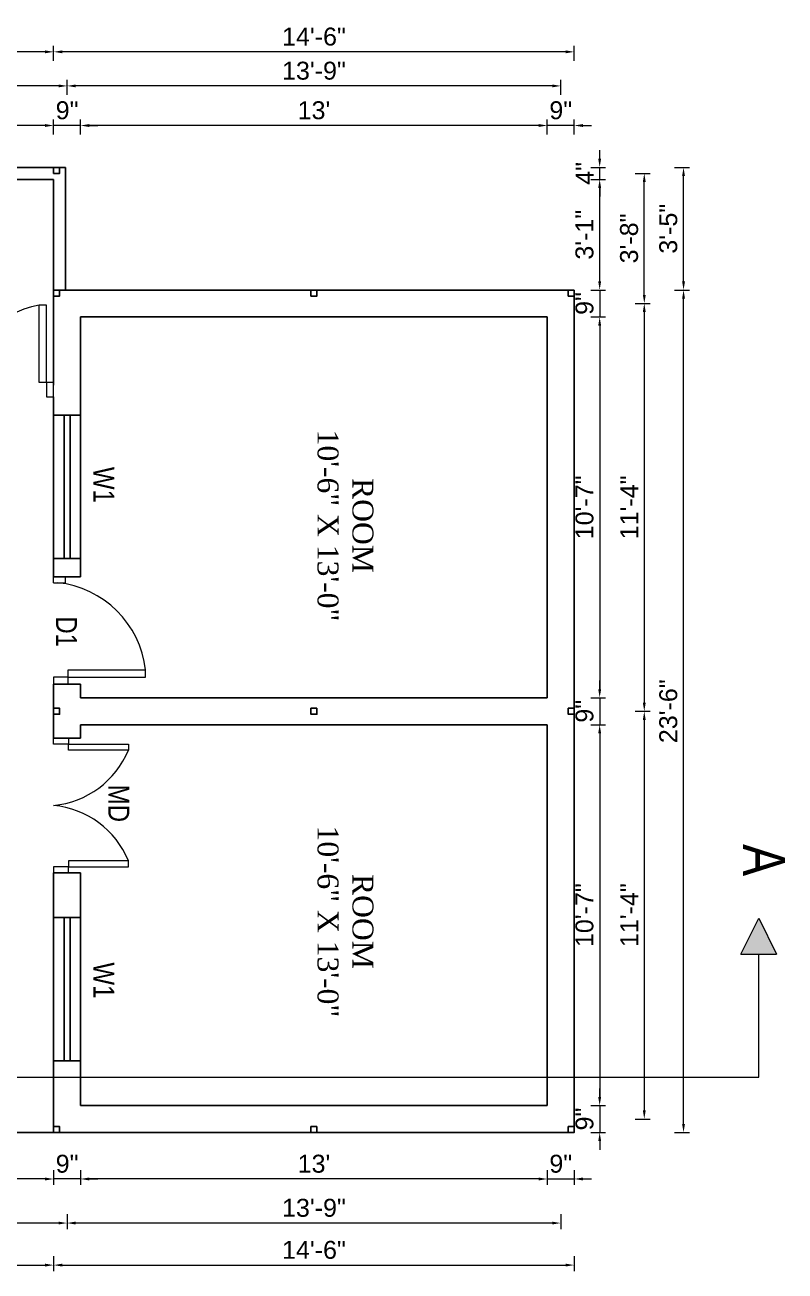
# Model space of a CAD drawing. Header units: inches. Extents: x 376358 to 406049, y -63575 to -53607.
# Drawn here: x 402906.7 to 403160.7, y -60557.3 to -60140.5 of the extents above; entities that cross this region are included whole.
import ezdxf

# ---------------------------------------------------------------- set-up
doc = ezdxf.new("R2010")
doc.units = ezdxf.units.IN
doc.header["$LTSCALE"] = 2
doc.header["$MEASUREMENT"] = 0
doc.header["$PDMODE"] = 34
doc.layers.get('0').update_dxf_attribs({"linetype": 'CONTINUOUS'})
doc.layers.get('DEFPOINTS').update_dxf_attribs({"color": 141, "linetype": 'CONTINUOUS'})
for name, color, linetype, lineweight in [('dimension', 160, 'CONTINUOUS', 15), ('OUTLINE', 1, 'CONTINUOUS', 25), ('steps', 253, 'CONTINUOUS', 20)]:
    doc.layers.add(name, color=color, linetype=linetype, lineweight=lineweight)
doc.styles.add('Lettring Text', font='arial.ttf')
doc.styles.get("Standard").update_dxf_attribs({"font": 'ARIALN.TTF'})
doc.dimstyles.new('Copy of Standard', dxfattribs={"dimtxt": 6, "dimasz": 2.875, "dimexe": 2, "dimexo": 4, "dimgap": 2, "dimtad": 1, "dimdec": 0, "dimrnd": 1, "dimzin": 0, "dimdsep": 46, "dimlunit": 4, "dimtxsty": 'Lettring Text', "dimcen": 0.1, "dimclrd": 7, "dimclre": 7, "dimclrt": 7, "dimazin": 0, "dimtfac": 0.645, "dimtdec": 0, "dimtmove": 1, "dimatfit": 0, "dimfxl": 3, "dimfxlon": 1, "dimtfillclr": 256, "dimtolj": 1, "dimtzin": 0, "dimlwd": -1, "dimlwe": -1, "dimarcsym": 2})

# ---------------------------------------------------------------- blocks, each defined once
blk = doc.blocks.new('*D1268')
at = {"layer": 'DEFPOINTS', "color": 0, "ltscale": 0.5, "transparency": 16777216}
for p in [(403090.25, -60229.14), (403081.25, -60238.14), (403098.75, -60238.14)]:
    blk.add_point(p, dxfattribs=at)
at = {"layer": 'steps', "color": 7, "ltscale": 0.5, "transparency": 16777216}
for p, q in [((403098.75, -60226.26), (403098.75, -60223.39)), ((403095.75, -60229.14), (403100.75, -60229.14)), ((403098.75, -60229.14), (403098.75, -60238.14)), ((403095.75, -60238.14), (403100.75, -60238.14)), ((403098.75, -60241.01), (403098.75, -60243.89))]:
    blk.add_line(p, q, dxfattribs=at)
for points in [[(403098.27, -60226.26), (403099.23, -60226.26), (403098.75, -60229.14)], [(403098.27, -60241.01), (403099.23, -60241.01), (403098.75, -60238.14)]]:
    blk.add_solid(points, dxfattribs=at)
at = {"layer": 'steps', "color": 7, "ltscale": 0.5, "transparency": 16777216, "insert": (403093.69, -60233.64), "char_height": 6, "attachment_point": 5, "rotation": 90, "style": 'Lettring Text'}
blk.add_mtext('\\A1;9"', dxfattribs=at)
blk = doc.blocks.new('*D1269')
at = {"layer": 'DEFPOINTS', "color": 0, "ltscale": 0.5, "transparency": 16777216}
for p in [(403081.25, -60238.14), (403081.25, -60365.52), (403098.75, -60365.52)]:
    blk.add_point(p, dxfattribs=at)
at = {"layer": 'steps', "color": 7, "ltscale": 0.5, "transparency": 16777216}
for p, q in [((403095.75, -60238.14), (403100.75, -60238.14)), ((403098.75, -60241.01), (403098.75, -60362.65)), ((403095.75, -60365.52), (403100.75, -60365.52))]:
    blk.add_line(p, q, dxfattribs=at)
for points in [[(403098.27, -60241.01), (403099.23, -60241.01), (403098.75, -60238.14)], [(403098.27, -60362.65), (403099.23, -60362.65), (403098.75, -60365.52)]]:
    blk.add_solid(points, dxfattribs=at)
at = {"layer": 'steps', "color": 7, "ltscale": 0.5, "transparency": 16777216, "insert": (403093.69, -60301.83), "char_height": 6, "attachment_point": 5, "rotation": 90, "style": 'Lettring Text'}
blk.add_mtext('\\A1;10\'-7"', dxfattribs=at)
blk = doc.blocks.new('*D1270')
at = {"layer": 'DEFPOINTS', "color": 0, "ltscale": 0.5, "transparency": 16777216}
for p in [(403081.25, -60365.52), (403081.25, -60374.52), (403098.75, -60374.52)]:
    blk.add_point(p, dxfattribs=at)
at = {"layer": 'steps', "color": 7, "ltscale": 0.5, "transparency": 16777216}
for p, q in [((403098.75, -60362.65), (403098.75, -60359.77)), ((403095.75, -60365.52), (403100.75, -60365.52)), ((403098.75, -60365.52), (403098.75, -60374.52)), ((403095.75, -60374.52), (403100.75, -60374.52)), ((403098.75, -60377.4), (403098.75, -60380.27))]:
    blk.add_line(p, q, dxfattribs=at)
for points in [[(403098.27, -60362.65), (403099.23, -60362.65), (403098.75, -60365.52)], [(403098.27, -60377.4), (403099.23, -60377.4), (403098.75, -60374.52)]]:
    blk.add_solid(points, dxfattribs=at)
at = {"layer": 'steps', "color": 7, "ltscale": 0.5, "transparency": 16777216, "insert": (403093.69, -60370.02), "char_height": 6, "attachment_point": 5, "rotation": 90, "style": 'Lettring Text'}
blk.add_mtext('\\A1;9"', dxfattribs=at)
blk = doc.blocks.new('*D1271')
at = {"layer": 'DEFPOINTS', "color": 0, "ltscale": 0.5, "transparency": 16777216}
for p in [(403081.25, -60374.52), (403081.25, -60501.91), (403098.75, -60501.91)]:
    blk.add_point(p, dxfattribs=at)
at = {"layer": 'steps', "color": 7, "ltscale": 0.5, "transparency": 16777216}
for p, q in [((403095.75, -60374.52), (403100.75, -60374.52)), ((403098.75, -60377.4), (403098.75, -60499.04)), ((403095.75, -60501.91), (403100.75, -60501.91))]:
    blk.add_line(p, q, dxfattribs=at)
for points in [[(403098.27, -60377.4), (403099.23, -60377.4), (403098.75, -60374.52)], [(403098.27, -60499.04), (403099.23, -60499.04), (403098.75, -60501.91)]]:
    blk.add_solid(points, dxfattribs=at)
at = {"layer": 'steps', "color": 7, "ltscale": 0.5, "transparency": 16777216, "insert": (403093.69, -60438.22), "char_height": 6, "attachment_point": 5, "rotation": 90, "style": 'Lettring Text'}
blk.add_mtext('\\A1;10\'-7"', dxfattribs=at)
blk = doc.blocks.new('*D1272')
at = {"layer": 'DEFPOINTS', "color": 0, "ltscale": 0.5, "transparency": 16777216}
for p in [(403081.25, -60501.91), (403090.25, -60510.91), (403098.75, -60510.91)]:
    blk.add_point(p, dxfattribs=at)
at = {"layer": 'steps', "color": 7, "ltscale": 0.5, "transparency": 16777216}
for p, q in [((403098.75, -60499.04), (403098.75, -60496.16)), ((403095.75, -60501.91), (403100.75, -60501.91)), ((403098.75, -60501.91), (403098.75, -60510.91)), ((403095.75, -60510.91), (403100.75, -60510.91)), ((403098.75, -60513.79), (403098.75, -60516.66))]:
    blk.add_line(p, q, dxfattribs=at)
for points in [[(403098.27, -60499.04), (403099.23, -60499.04), (403098.75, -60501.91)], [(403098.27, -60513.79), (403099.23, -60513.79), (403098.75, -60510.91)]]:
    blk.add_solid(points, dxfattribs=at)
at = {"layer": 'steps', "color": 7, "ltscale": 0.5, "transparency": 16777216, "insert": (403093.69, -60506.41), "char_height": 6, "attachment_point": 5, "rotation": 90, "style": 'Lettring Text'}
blk.add_mtext('\\A1;9"', dxfattribs=at)
blk = doc.blocks.new('*D1273')
at = {"layer": 'DEFPOINTS', "color": 0, "ltscale": 0.5, "transparency": 16777216}
for p in [(403098.75, -60233.64), (403098.75, -60370.02), (403113.66, -60370.02)]:
    blk.add_point(p, dxfattribs=at)
at = {"layer": 'steps', "color": 7, "ltscale": 0.5, "transparency": 16777216}
for p, q in [((403110.66, -60233.64), (403115.66, -60233.64)), ((403113.66, -60236.51), (403113.66, -60367.15)), ((403110.66, -60370.02), (403115.66, -60370.02))]:
    blk.add_line(p, q, dxfattribs=at)
for points in [[(403113.18, -60236.51), (403114.14, -60236.51), (403113.66, -60233.64)], [(403113.18, -60367.15), (403114.14, -60367.15), (403113.66, -60370.02)]]:
    blk.add_solid(points, dxfattribs=at)
at = {"layer": 'steps', "color": 7, "ltscale": 0.5, "transparency": 16777216, "insert": (403108.65, -60301.83), "char_height": 6, "attachment_point": 5, "rotation": 90, "style": 'Lettring Text'}
blk.add_mtext('\\A1;11\'-4"', dxfattribs=at)
blk = doc.blocks.new('*D1274')
at = {"layer": 'DEFPOINTS', "color": 0, "ltscale": 0.5, "transparency": 16777216}
for p in [(403098.75, -60370.02), (403098.75, -60506.41), (403113.66, -60506.41)]:
    blk.add_point(p, dxfattribs=at)
at = {"layer": 'steps', "color": 7, "ltscale": 0.5, "transparency": 16777216}
for p, q in [((403110.66, -60370.02), (403115.66, -60370.02)), ((403113.66, -60372.9), (403113.66, -60503.54)), ((403110.66, -60506.41), (403115.66, -60506.41))]:
    blk.add_line(p, q, dxfattribs=at)
for points in [[(403113.18, -60372.9), (403114.14, -60372.9), (403113.66, -60370.02)], [(403113.18, -60503.54), (403114.14, -60503.54), (403113.66, -60506.41)]]:
    blk.add_solid(points, dxfattribs=at)
at = {"layer": 'steps', "color": 7, "ltscale": 0.5, "transparency": 16777216, "insert": (403108.65, -60438.22), "char_height": 6, "attachment_point": 5, "rotation": 90, "style": 'Lettring Text'}
blk.add_mtext('\\A1;11\'-4"', dxfattribs=at)
blk = doc.blocks.new('*D1275')
at = {"layer": 'DEFPOINTS', "color": 0, "ltscale": 0.5, "transparency": 16777216}
for p in [(403090.25, -60229.14), (403126.78, -60229.14), (403090.25, -60510.91)]:
    blk.add_point(p, dxfattribs=at)
at = {"layer": 'steps', "color": 7, "ltscale": 0.5, "transparency": 16777216}
for p, q in [((403123.78, -60229.14), (403128.78, -60229.14)), ((403126.78, -60508.04), (403126.78, -60232.01)), ((403123.78, -60510.91), (403128.78, -60510.91))]:
    blk.add_line(p, q, dxfattribs=at)
for points in [[(403126.3, -60232.01), (403127.26, -60232.01), (403126.78, -60229.14)], [(403126.3, -60508.04), (403127.26, -60508.04), (403126.78, -60510.91)]]:
    blk.add_solid(points, dxfattribs=at)
at = {"layer": 'steps', "color": 7, "ltscale": 0.5, "transparency": 16777216, "insert": (403121.71, -60370.02), "char_height": 6, "attachment_point": 5, "rotation": 90, "style": 'Lettring Text'}
blk.add_mtext('\\A1;23\'-6"', dxfattribs=at)
blk = doc.blocks.new('*D1276')
at = {"layer": 'DEFPOINTS', "color": 0, "ltscale": 0.5, "transparency": 16777216}
for p in [(402916.25, -60192.14), (403098.75, -60192.14), (403090.25, -60229.14)]:
    blk.add_point(p, dxfattribs=at)
at = {"layer": 'steps', "color": 7, "ltscale": 0.5, "transparency": 16777216}
for p, q in [((403095.75, -60192.14), (403100.75, -60192.14)), ((403098.75, -60226.26), (403098.75, -60195.01)), ((403095.75, -60229.14), (403100.75, -60229.14))]:
    blk.add_line(p, q, dxfattribs=at)
for points in [[(403098.27, -60195.01), (403099.23, -60195.01), (403098.75, -60192.14)], [(403098.27, -60226.26), (403099.23, -60226.26), (403098.75, -60229.14)]]:
    blk.add_solid(points, dxfattribs=at)
at = {"layer": 'steps', "color": 7, "ltscale": 0.5, "transparency": 16777216, "insert": (403093.69, -60210.64), "char_height": 6, "attachment_point": 5, "rotation": 90, "style": 'Lettring Text'}
blk.add_mtext('\\A1;3\'-1"', dxfattribs=at)
blk = doc.blocks.new('*D1277')
at = {"layer": 'DEFPOINTS', "color": 0, "ltscale": 0.5, "transparency": 16777216}
for p in [(402920.25, -60188.14), (403098.75, -60188.14), (402916.25, -60192.14)]:
    blk.add_point(p, dxfattribs=at)
at = {"layer": 'steps', "color": 7, "ltscale": 0.5, "transparency": 16777216}
for p, q in [((403098.75, -60185.26), (403098.75, -60182.39)), ((403095.75, -60188.14), (403100.75, -60188.14)), ((403098.75, -60192.14), (403098.75, -60188.14)), ((403095.75, -60192.14), (403100.75, -60192.14)), ((403098.75, -60195.01), (403098.75, -60197.89))]:
    blk.add_line(p, q, dxfattribs=at)
for points in [[(403098.27, -60185.26), (403099.23, -60185.26), (403098.75, -60188.14)], [(403098.27, -60195.01), (403099.23, -60195.01), (403098.75, -60192.14)]]:
    blk.add_solid(points, dxfattribs=at)
at = {"layer": 'steps', "color": 7, "ltscale": 0.5, "transparency": 16777216, "insert": (403093.75, -60190.14), "char_height": 6, "attachment_point": 5, "rotation": 90, "style": 'Lettring Text'}
blk.add_mtext('\\A1;4"', dxfattribs=at)
blk = doc.blocks.new('*D1278')
at = {"layer": 'DEFPOINTS', "color": 0, "ltscale": 0.5, "transparency": 16777216}
for p in [(403098.75, -60190.14), (403113.66, -60190.14), (403098.75, -60233.64)]:
    blk.add_point(p, dxfattribs=at)
at = {"layer": 'steps', "color": 7, "ltscale": 0.5, "transparency": 16777216}
for p, q in [((403110.66, -60190.14), (403115.66, -60190.14)), ((403113.66, -60230.76), (403113.66, -60193.01)), ((403110.66, -60233.64), (403115.66, -60233.64))]:
    blk.add_line(p, q, dxfattribs=at)
for points in [[(403113.18, -60193.01), (403114.14, -60193.01), (403113.66, -60190.14)], [(403113.18, -60230.76), (403114.14, -60230.76), (403113.66, -60233.64)]]:
    blk.add_solid(points, dxfattribs=at)
at = {"layer": 'steps', "color": 7, "ltscale": 0.5, "transparency": 16777216, "insert": (403108.6, -60211.89), "char_height": 6, "attachment_point": 5, "rotation": 90, "style": 'Lettring Text'}
blk.add_mtext('\\A1;3\'-8"', dxfattribs=at)
blk = doc.blocks.new('*D1279')
at = {"layer": 'DEFPOINTS', "color": 0, "ltscale": 0.5, "transparency": 16777216}
for p in [(402920.25, -60188.14), (403126.78, -60188.14), (403090.25, -60229.14)]:
    blk.add_point(p, dxfattribs=at)
at = {"layer": 'steps', "color": 7, "ltscale": 0.5, "transparency": 16777216}
for p, q in [((403123.78, -60188.14), (403128.78, -60188.14)), ((403126.78, -60226.26), (403126.78, -60191.01)), ((403123.78, -60229.14), (403128.78, -60229.14))]:
    blk.add_line(p, q, dxfattribs=at)
for points in [[(403126.3, -60191.01), (403127.26, -60191.01), (403126.78, -60188.14)], [(403126.3, -60226.26), (403127.26, -60226.26), (403126.78, -60229.14)]]:
    blk.add_solid(points, dxfattribs=at)
at = {"layer": 'steps', "color": 7, "ltscale": 0.5, "transparency": 16777216, "insert": (403121.71, -60208.64), "char_height": 6, "attachment_point": 5, "rotation": 90, "style": 'Lettring Text'}
blk.add_mtext('\\A1;3\'-5"', dxfattribs=at)
blk = doc.blocks.new('*D1280')
at = {"layer": 'DEFPOINTS', "color": 0, "ltscale": 0.5, "transparency": 16777216}
for p in [(403081.25, -60501.91), (403090.25, -60510.91), (403090.25, -60526.46)]:
    blk.add_point(p, dxfattribs=at)
at = {"layer": 'steps', "color": 7, "ltscale": 0.5, "transparency": 16777216}
for p, q in [((403081.25, -60523.46), (403081.25, -60528.46)), ((403090.25, -60523.46), (403090.25, -60528.46)), ((403078.38, -60526.46), (403075.5, -60526.46)), ((403081.25, -60526.46), (403090.25, -60526.46)), ((403093.13, -60526.46), (403096, -60526.46))]:
    blk.add_line(p, q, dxfattribs=at)
for points in [[(403078.38, -60525.98), (403078.38, -60526.94), (403081.25, -60526.46)], [(403093.13, -60525.98), (403093.13, -60526.94), (403090.25, -60526.46)]]:
    blk.add_solid(points, dxfattribs=at)
at = {"layer": 'steps', "color": 7, "ltscale": 0.5, "transparency": 16777216, "insert": (403085.75, -60521.4), "char_height": 6, "attachment_point": 5, "style": 'Lettring Text'}
blk.add_mtext('\\A1;9"', dxfattribs=at)
blk = doc.blocks.new('*D1281')
at = {"layer": 'DEFPOINTS', "color": 0, "ltscale": 0.5, "transparency": 16777216}
for p in [(402925.25, -60501.91), (403081.25, -60501.91), (402925.25, -60526.46)]:
    blk.add_point(p, dxfattribs=at)
at = {"layer": 'steps', "color": 7, "ltscale": 0.5, "transparency": 16777216}
for p, q in [((402925.25, -60523.46), (402925.25, -60528.46)), ((403081.25, -60523.46), (403081.25, -60528.46)), ((403078.38, -60526.46), (402928.13, -60526.46))]:
    blk.add_line(p, q, dxfattribs=at)
for points in [[(402928.13, -60525.98), (402928.13, -60526.94), (402925.25, -60526.46)], [(403078.38, -60525.98), (403078.38, -60526.94), (403081.25, -60526.46)]]:
    blk.add_solid(points, dxfattribs=at)
at = {"layer": 'steps', "color": 7, "ltscale": 0.5, "transparency": 16777216, "insert": (403003.25, -60521.39), "char_height": 6, "attachment_point": 5, "style": 'Lettring Text'}
blk.add_mtext("\\A1;13'", dxfattribs=at)
blk = doc.blocks.new('*D1282')
at = {"layer": 'DEFPOINTS', "color": 0, "ltscale": 0.5, "transparency": 16777216}
for p in [(402925.25, -60501.91), (402916.25, -60510.91), (402916.25, -60526.46)]:
    blk.add_point(p, dxfattribs=at)
at = {"layer": 'steps', "color": 7, "ltscale": 0.5, "transparency": 16777216}
for p, q in [((402916.25, -60523.46), (402916.25, -60528.46)), ((402925.25, -60523.46), (402925.25, -60528.46)), ((402913.38, -60526.46), (402910.5, -60526.46)), ((402925.25, -60526.46), (402916.25, -60526.46)), ((402928.13, -60526.46), (402931, -60526.46))]:
    blk.add_line(p, q, dxfattribs=at)
for points in [[(402913.38, -60525.98), (402913.38, -60526.94), (402916.25, -60526.46)], [(402928.13, -60525.98), (402928.13, -60526.94), (402925.25, -60526.46)]]:
    blk.add_solid(points, dxfattribs=at)
at = {"layer": 'steps', "color": 7, "ltscale": 0.5, "transparency": 16777216, "insert": (402920.75, -60521.4), "char_height": 6, "attachment_point": 5, "style": 'Lettring Text'}
blk.add_mtext('\\A1;9"', dxfattribs=at)
blk = doc.blocks.new('*D1283')
at = {"layer": 'DEFPOINTS', "color": 0, "ltscale": 0.5, "transparency": 16777216}
for p in [(402851.25, -60260.91), (402916.25, -60510.91), (402851.25, -60526.46)]:
    blk.add_point(p, dxfattribs=at)
at = {"layer": 'steps', "color": 7, "ltscale": 0.5, "transparency": 16777216}
for p, q in [((402851.25, -60523.46), (402851.25, -60528.46)), ((402916.25, -60523.46), (402916.25, -60528.46)), ((402913.38, -60526.46), (402854.13, -60526.46))]:
    blk.add_line(p, q, dxfattribs=at)
for points in [[(402854.13, -60525.98), (402854.13, -60526.94), (402851.25, -60526.46)], [(402913.38, -60525.98), (402913.38, -60526.94), (402916.25, -60526.46)]]:
    blk.add_solid(points, dxfattribs=at)
at = {"layer": 'steps', "color": 7, "ltscale": 0.5, "transparency": 16777216, "insert": (402883.75, -60521.41), "char_height": 6, "attachment_point": 5, "style": 'Lettring Text'}
blk.add_mtext('\\A1;5\'-5"', dxfattribs=at)
blk = doc.blocks.new('*D1285')
at = {"layer": 'DEFPOINTS', "color": 0, "ltscale": 0.5, "transparency": 16777216}
for p in [(402920.75, -60526.46), (403085.75, -60526.46), (402920.75, -60541.2)]:
    blk.add_point(p, dxfattribs=at)
at = {"layer": 'steps', "color": 7, "ltscale": 0.5, "transparency": 16777216}
for p, q in [((402920.75, -60538.2), (402920.75, -60543.2)), ((403085.75, -60538.2), (403085.75, -60543.2)), ((403082.88, -60541.2), (402923.63, -60541.2))]:
    blk.add_line(p, q, dxfattribs=at)
for points in [[(402923.63, -60540.72), (402923.63, -60541.68), (402920.75, -60541.2)], [(403082.88, -60540.72), (403082.88, -60541.68), (403085.75, -60541.2)]]:
    blk.add_solid(points, dxfattribs=at)
at = {"layer": 'steps', "color": 7, "ltscale": 0.5, "transparency": 16777216, "insert": (403003.25, -60536.14), "char_height": 6, "attachment_point": 5, "style": 'Lettring Text'}
blk.add_mtext('\\A1;13\'-9"', dxfattribs=at)
blk = doc.blocks.new('*D1286')
at = {"layer": 'DEFPOINTS', "color": 0, "ltscale": 0.5, "transparency": 16777216}
for p in [(402849.25, -60526.46), (402920.75, -60526.46), (402849.25, -60541.2)]:
    blk.add_point(p, dxfattribs=at)
at = {"layer": 'steps', "color": 7, "ltscale": 0.5, "transparency": 16777216}
for p, q in [((402849.25, -60538.2), (402849.25, -60543.2)), ((402920.75, -60538.2), (402920.75, -60543.2)), ((402917.88, -60541.2), (402852.13, -60541.2))]:
    blk.add_line(p, q, dxfattribs=at)
for points in [[(402852.13, -60540.72), (402852.13, -60541.68), (402849.25, -60541.2)], [(402917.88, -60540.72), (402917.88, -60541.68), (402920.75, -60541.2)]]:
    blk.add_solid(points, dxfattribs=at)
at = {"layer": 'steps', "color": 7, "ltscale": 0.5, "transparency": 16777216, "insert": (402885, -60536.14), "char_height": 6, "attachment_point": 5, "style": 'Lettring Text'}
blk.add_mtext("\\A1;6'", dxfattribs=at)
blk = doc.blocks.new('*D1287')
at = {"layer": 'DEFPOINTS', "color": 0, "ltscale": 0.5, "transparency": 16777216}
for p in [(402847.25, -60510.91), (402916.25, -60510.91), (402916.25, -60555.26)]:
    blk.add_point(p, dxfattribs=at)
at = {"layer": 'steps', "color": 7, "ltscale": 0.5, "transparency": 16777216}
for p, q in [((402847.25, -60552.26), (402847.25, -60557.26)), ((402916.25, -60552.26), (402916.25, -60557.26)), ((402850.13, -60555.26), (402913.38, -60555.26))]:
    blk.add_line(p, q, dxfattribs=at)
for points in [[(402850.13, -60554.78), (402850.13, -60555.74), (402847.25, -60555.26)], [(402913.38, -60554.78), (402913.38, -60555.74), (402916.25, -60555.26)]]:
    blk.add_solid(points, dxfattribs=at)
at = {"layer": 'steps', "color": 7, "ltscale": 0.5, "transparency": 16777216, "insert": (402881.75, -60550.2), "char_height": 6, "attachment_point": 5, "style": 'Lettring Text'}
blk.add_mtext('\\A1;5\'-9"', dxfattribs=at)
blk = doc.blocks.new('*D1288')
at = {"layer": 'DEFPOINTS', "color": 0, "ltscale": 0.5, "transparency": 16777216}
for p in [(402916.25, -60510.91), (403090.25, -60510.91), (403090.25, -60555.26)]:
    blk.add_point(p, dxfattribs=at)
at = {"layer": 'steps', "color": 7, "ltscale": 0.5, "transparency": 16777216}
for p, q in [((402916.25, -60552.26), (402916.25, -60557.26)), ((403090.25, -60552.26), (403090.25, -60557.26)), ((402919.13, -60555.26), (403087.38, -60555.26))]:
    blk.add_line(p, q, dxfattribs=at)
for points in [[(402919.13, -60554.78), (402919.13, -60555.74), (402916.25, -60555.26)], [(403087.38, -60554.78), (403087.38, -60555.74), (403090.25, -60555.26)]]:
    blk.add_solid(points, dxfattribs=at)
at = {"layer": 'steps', "color": 7, "ltscale": 0.5, "transparency": 16777216, "insert": (403003.25, -60550.2), "char_height": 6, "attachment_point": 5, "style": 'Lettring Text'}
blk.add_mtext('\\A1;14\'-6"', dxfattribs=at)
blk = doc.blocks.new('*D1292')
at = {"layer": 'DEFPOINTS', "color": 0, "ltscale": 0.5, "transparency": 16777216}
for p in [(402847.25, -60264.91), (402833, -60365.52), (402925.25, -60365.52)]:
    blk.add_point(p, dxfattribs=at)
at = {"layer": 'steps', "color": 7, "ltscale": 0.5, "transparency": 16777216}
for p, q in [((402836, -60264.91), (402831, -60264.91)), ((402833, -60267.79), (402833, -60362.65)), ((402836, -60365.52), (402831, -60365.52))]:
    blk.add_line(p, q, dxfattribs=at)
for points in [[(402832.52, -60267.79), (402833.48, -60267.79), (402833, -60264.91)], [(402832.52, -60362.65), (402833.48, -60362.65), (402833, -60365.52)]]:
    blk.add_solid(points, dxfattribs=at)
at = {"layer": 'steps', "color": 7, "ltscale": 0.5, "transparency": 16777216, "insert": (402827.93, -60315.22), "char_height": 6, "attachment_point": 5, "rotation": 90, "style": 'Lettring Text'}
blk.add_mtext('\\A1;8\'-5"', dxfattribs=at)
blk = doc.blocks.new('*D1293')
at = {"layer": 'DEFPOINTS', "color": 0, "ltscale": 0.5, "transparency": 16777216}
for p in [(402925.25, -60365.52), (402833, -60374.52), (402925.25, -60374.52)]:
    blk.add_point(p, dxfattribs=at)
at = {"layer": 'steps', "color": 7, "ltscale": 0.5, "transparency": 16777216}
for p, q in [((402833, -60362.65), (402833, -60359.77)), ((402836, -60365.52), (402831, -60365.52)), ((402833, -60365.52), (402833, -60374.52)), ((402836, -60374.52), (402831, -60374.52)), ((402833, -60377.4), (402833, -60380.27))]:
    blk.add_line(p, q, dxfattribs=at)
for points in [[(402832.52, -60362.65), (402833.48, -60362.65), (402833, -60365.52)], [(402832.52, -60377.4), (402833.48, -60377.4), (402833, -60374.52)]]:
    blk.add_solid(points, dxfattribs=at)
at = {"layer": 'steps', "color": 7, "ltscale": 0.5, "transparency": 16777216, "insert": (402827.93, -60370.02), "char_height": 6, "attachment_point": 5, "rotation": 90, "style": 'Lettring Text'}
blk.add_mtext('\\A1;9"', dxfattribs=at)
blk = doc.blocks.new('*D1294')
at = {"layer": 'DEFPOINTS', "color": 0, "ltscale": 0.5, "transparency": 16777216}
for p in [(402925.25, -60374.52), (402833, -60501.91), (402925.25, -60501.91)]:
    blk.add_point(p, dxfattribs=at)
at = {"layer": 'steps', "color": 7, "ltscale": 0.5, "transparency": 16777216}
for p, q in [((402836, -60374.52), (402831, -60374.52)), ((402833, -60377.4), (402833, -60499.04)), ((402836, -60501.91), (402831, -60501.91))]:
    blk.add_line(p, q, dxfattribs=at)
for points in [[(402832.52, -60377.4), (402833.48, -60377.4), (402833, -60374.52)], [(402832.52, -60499.04), (402833.48, -60499.04), (402833, -60501.91)]]:
    blk.add_solid(points, dxfattribs=at)
at = {"layer": 'steps', "color": 7, "ltscale": 0.5, "transparency": 16777216, "insert": (402827.93, -60438.22), "char_height": 6, "attachment_point": 5, "rotation": 90, "style": 'Lettring Text'}
blk.add_mtext('\\A1;10\'-7"', dxfattribs=at)
blk = doc.blocks.new('*D1295')
at = {"layer": 'DEFPOINTS', "color": 0, "ltscale": 0.5, "transparency": 16777216}
for p in [(402925.25, -60501.91), (402833, -60510.91), (402916.25, -60510.91)]:
    blk.add_point(p, dxfattribs=at)
at = {"layer": 'steps', "color": 7, "ltscale": 0.5, "transparency": 16777216}
for p, q in [((402833, -60499.04), (402833, -60496.16)), ((402836, -60501.91), (402831, -60501.91)), ((402833, -60501.91), (402833, -60510.91)), ((402836, -60510.91), (402831, -60510.91)), ((402833, -60513.79), (402833, -60516.66))]:
    blk.add_line(p, q, dxfattribs=at)
for points in [[(402832.52, -60499.04), (402833.48, -60499.04), (402833, -60501.91)], [(402832.52, -60513.79), (402833.48, -60513.79), (402833, -60510.91)]]:
    blk.add_solid(points, dxfattribs=at)
at = {"layer": 'steps', "color": 7, "ltscale": 0.5, "transparency": 16777216, "insert": (402827.93, -60506.41), "char_height": 6, "attachment_point": 5, "rotation": 90, "style": 'Lettring Text'}
blk.add_mtext('\\A1;9"', dxfattribs=at)
blk = doc.blocks.new('*D1301')
at = {"layer": 'DEFPOINTS', "color": 0, "ltscale": 0.5, "transparency": 16777216}
for p in [(403081.25, -60174.12), (403090.25, -60229.14), (403081.25, -60238.14)]:
    blk.add_point(p, dxfattribs=at)
at = {"layer": 'steps', "color": 7, "ltscale": 0.5, "transparency": 16777216}
for p, q in [((403078.38, -60174.12), (403075.5, -60174.12)), ((403081.25, -60177.12), (403081.25, -60172.12)), ((403090.25, -60174.12), (403081.25, -60174.12)), ((403090.25, -60177.12), (403090.25, -60172.12)), ((403093.13, -60174.12), (403096, -60174.12))]:
    blk.add_line(p, q, dxfattribs=at)
for points in [[(403078.38, -60173.64), (403078.38, -60174.6), (403081.25, -60174.12)], [(403093.13, -60173.64), (403093.13, -60174.6), (403090.25, -60174.12)]]:
    blk.add_solid(points, dxfattribs=at)
at = {"layer": 'steps', "color": 7, "ltscale": 0.5, "transparency": 16777216, "insert": (403085.75, -60169.05), "char_height": 6, "attachment_point": 5, "style": 'Lettring Text'}
blk.add_mtext('\\A1;9"', dxfattribs=at)
blk = doc.blocks.new('*D1302')
at = {"layer": 'DEFPOINTS', "color": 0, "ltscale": 0.5, "transparency": 16777216}
for p in [(402925.25, -60174.12), (402925.25, -60238.14), (403081.25, -60238.14)]:
    blk.add_point(p, dxfattribs=at)
at = {"layer": 'steps', "color": 7, "ltscale": 0.5, "transparency": 16777216}
for p, q in [((402925.25, -60177.12), (402925.25, -60172.12)), ((403078.38, -60174.12), (402928.13, -60174.12)), ((403081.25, -60177.12), (403081.25, -60172.12))]:
    blk.add_line(p, q, dxfattribs=at)
for points in [[(402928.13, -60173.64), (402928.13, -60174.6), (402925.25, -60174.12)], [(403078.38, -60173.64), (403078.38, -60174.6), (403081.25, -60174.12)]]:
    blk.add_solid(points, dxfattribs=at)
at = {"layer": 'steps', "color": 7, "ltscale": 0.5, "transparency": 16777216, "insert": (403003.25, -60169.05), "char_height": 6, "attachment_point": 5, "style": 'Lettring Text'}
blk.add_mtext("\\A1;13'", dxfattribs=at)
blk = doc.blocks.new('*D1303')
at = {"layer": 'DEFPOINTS', "color": 0, "ltscale": 0.5, "transparency": 16777216}
for p in [(402916.25, -60174.12), (402916.25, -60229.14), (402925.25, -60238.14)]:
    blk.add_point(p, dxfattribs=at)
at = {"layer": 'steps', "color": 7, "ltscale": 0.5, "transparency": 16777216}
for p, q in [((402913.38, -60174.12), (402910.5, -60174.12)), ((402916.25, -60177.12), (402916.25, -60172.12)), ((402925.25, -60174.12), (402916.25, -60174.12)), ((402925.25, -60177.12), (402925.25, -60172.12)), ((402928.13, -60174.12), (402931, -60174.12))]:
    blk.add_line(p, q, dxfattribs=at)
for points in [[(402913.38, -60173.64), (402913.38, -60174.6), (402916.25, -60174.12)], [(402928.13, -60173.64), (402928.13, -60174.6), (402925.25, -60174.12)]]:
    blk.add_solid(points, dxfattribs=at)
at = {"layer": 'steps', "color": 7, "ltscale": 0.5, "transparency": 16777216, "insert": (402920.75, -60169.05), "char_height": 6, "attachment_point": 5, "style": 'Lettring Text'}
blk.add_mtext('\\A1;9"', dxfattribs=at)
blk = doc.blocks.new('*D1304')
at = {"layer": 'DEFPOINTS', "color": 0, "ltscale": 0.5, "transparency": 16777216}
for p in [(402851.25, -60174.12), (402851.25, -60192.14), (402916.25, -60229.14)]:
    blk.add_point(p, dxfattribs=at)
at = {"layer": 'steps', "color": 7, "ltscale": 0.5, "transparency": 16777216}
for p, q in [((402851.25, -60177.12), (402851.25, -60172.12)), ((402913.38, -60174.12), (402854.13, -60174.12)), ((402916.25, -60177.12), (402916.25, -60172.12))]:
    blk.add_line(p, q, dxfattribs=at)
for points in [[(402854.13, -60173.64), (402854.13, -60174.6), (402851.25, -60174.12)], [(402913.38, -60173.64), (402913.38, -60174.6), (402916.25, -60174.12)]]:
    blk.add_solid(points, dxfattribs=at)
at = {"layer": 'steps', "color": 7, "ltscale": 0.5, "transparency": 16777216, "insert": (402883.75, -60169.07), "char_height": 6, "attachment_point": 5, "style": 'Lettring Text'}
blk.add_mtext('\\A1;5\'-5"', dxfattribs=at)
blk = doc.blocks.new('*D1306')
at = {"layer": 'DEFPOINTS', "color": 0, "ltscale": 0.5, "transparency": 16777216}
for p in [(402920.75, -60160.88), (402920.75, -60174.12), (403085.75, -60174.12)]:
    blk.add_point(p, dxfattribs=at)
at = {"layer": 'steps', "color": 7, "ltscale": 0.5, "transparency": 16777216}
for p, q in [((402920.75, -60163.88), (402920.75, -60158.88)), ((403085.75, -60163.88), (403085.75, -60158.88)), ((403082.88, -60160.88), (402923.63, -60160.88))]:
    blk.add_line(p, q, dxfattribs=at)
for points in [[(402923.63, -60160.4), (402923.63, -60161.36), (402920.75, -60160.88)], [(403082.88, -60160.4), (403082.88, -60161.36), (403085.75, -60160.88)]]:
    blk.add_solid(points, dxfattribs=at)
at = {"layer": 'steps', "color": 7, "ltscale": 0.5, "transparency": 16777216, "insert": (403003.25, -60155.82), "char_height": 6, "attachment_point": 5, "style": 'Lettring Text'}
blk.add_mtext('\\A1;13\'-9"', dxfattribs=at)
blk = doc.blocks.new('*D1307')
at = {"layer": 'DEFPOINTS', "color": 0, "ltscale": 0.5, "transparency": 16777216}
for p in [(402849.25, -60160.88), (402849.25, -60174.12), (402920.75, -60174.12)]:
    blk.add_point(p, dxfattribs=at)
at = {"layer": 'steps', "color": 7, "ltscale": 0.5, "transparency": 16777216}
for p, q in [((402849.25, -60163.88), (402849.25, -60158.88)), ((402920.75, -60163.88), (402920.75, -60158.88)), ((402917.88, -60160.88), (402852.13, -60160.88))]:
    blk.add_line(p, q, dxfattribs=at)
for points in [[(402852.13, -60160.4), (402852.13, -60161.36), (402849.25, -60160.88)], [(402917.88, -60160.4), (402917.88, -60161.36), (402920.75, -60160.88)]]:
    blk.add_solid(points, dxfattribs=at)
at = {"layer": 'steps', "color": 7, "ltscale": 0.5, "transparency": 16777216, "insert": (402885, -60155.82), "char_height": 6, "attachment_point": 5, "style": 'Lettring Text'}
blk.add_mtext("\\A1;6'", dxfattribs=at)
blk = doc.blocks.new('*D1308')
at = {"layer": 'DEFPOINTS', "color": 0, "ltscale": 0.5, "transparency": 16777216}
for p in [(402916.25, -60149.48), (402916.25, -60229.14), (403090.25, -60229.14)]:
    blk.add_point(p, dxfattribs=at)
at = {"layer": 'steps', "color": 7, "ltscale": 0.5, "transparency": 16777216}
for p, q in [((402916.25, -60152.48), (402916.25, -60147.48)), ((403087.38, -60149.48), (402919.13, -60149.48)), ((403090.25, -60152.48), (403090.25, -60147.48))]:
    blk.add_line(p, q, dxfattribs=at)
for points in [[(402919.13, -60149), (402919.13, -60149.95), (402916.25, -60149.48)], [(403087.38, -60149), (403087.38, -60149.95), (403090.25, -60149.48)]]:
    blk.add_solid(points, dxfattribs=at)
at = {"layer": 'steps', "color": 7, "ltscale": 0.5, "transparency": 16777216, "insert": (403003.25, -60144.41), "char_height": 6, "attachment_point": 5, "style": 'Lettring Text'}
blk.add_mtext('\\A1;14\'-6"', dxfattribs=at)
blk = doc.blocks.new('*D1309')
at = {"layer": 'DEFPOINTS', "color": 0, "ltscale": 0.5, "transparency": 16777216}
for p in [(402847.25, -60149.48), (402847.25, -60188.14), (402916.25, -60229.14)]:
    blk.add_point(p, dxfattribs=at)
at = {"layer": 'steps', "color": 7, "ltscale": 0.5, "transparency": 16777216}
for p, q in [((402847.25, -60152.48), (402847.25, -60147.48)), ((402913.38, -60149.48), (402850.13, -60149.48)), ((402916.25, -60152.48), (402916.25, -60147.48))]:
    blk.add_line(p, q, dxfattribs=at)
for points in [[(402850.13, -60149), (402850.13, -60149.95), (402847.25, -60149.48)], [(402913.38, -60149), (402913.38, -60149.95), (402916.25, -60149.48)]]:
    blk.add_solid(points, dxfattribs=at)
at = {"layer": 'steps', "color": 7, "ltscale": 0.5, "transparency": 16777216, "insert": (402881.75, -60144.41), "char_height": 6, "attachment_point": 5, "style": 'Lettring Text'}
blk.add_mtext('\\A1;5\'-9"', dxfattribs=at)

msp = doc.modelspace()

# ---------------------------------------------------------------- hatches: boundary and pattern name
at = {"linetype": 'ByBlock', "lineweight": 5}
msp.add_hatch(color=7, dxfattribs=at).paths.add_polyline_path([(403151.9, -60439.27), (403145.9, -60451.27), (403157.9, -60451.27)])

# ---------------------------------------------------------------- linework, layer by layer
at = {"ltscale": 0.5}
for p, q in [((402920.25, -60188.14), (402847.25, -60188.14)), ((402920.25, -60229.14), (402920.25, -60188.14)), ((402916.25, -60192.14), (402851.25, -60192.14)), ((402916.25, -60229.14), (402916.25, -60192.14)), ((403090.25, -60229.14), (402916.25, -60229.14)), ((402916.25, -60229.14), (402916.25, -60260.91)), ((403090.25, -60510.91), (403090.25, -60229.14)), ((403081.25, -60238.14), (402925.25, -60238.14)), ((402925.25, -60238.14), (402925.25, -60325.02)), ((403081.25, -60365.52), (403081.25, -60238.14)), ((402916.25, -60264.91), (402916.25, -60325.02)), ((402925.25, -60270.97), (402916.25, -60270.97)), ((402919.75, -60270.97), (402919.75, -60318.97)), ((402921.75, -60270.97), (402921.75, -60318.97)), ((402925.25, -60318.97), (402916.25, -60318.97)), ((402916.25, -60325.02), (402925.25, -60325.02)), ((402916.25, -60361.02), (402916.25, -60379.02)), ((402925.25, -60361.02), (402916.25, -60361.02)), ((402925.25, -60361.02), (402925.25, -60365.52)), ((403081.25, -60365.52), (402925.25, -60365.52)), ((402925.25, -60374.52), (402925.25, -60379.02)), ((403081.25, -60374.52), (402925.25, -60374.52)), ((403081.25, -60501.91), (403081.25, -60374.52)), ((402925.25, -60379.02), (402916.25, -60379.02)), ((402916.25, -60424.02), (402916.25, -60510.91)), ((402916.25, -60424.02), (402925.25, -60424.02)), ((402925.25, -60424.02), (402925.25, -60501.91)), ((402925.25, -60438.97), (402916.25, -60438.97)), ((402919.75, -60438.97), (402919.75, -60486.97)), ((402921.75, -60438.97), (402921.75, -60486.97)), ((402925.25, -60486.97), (402916.25, -60486.97)), ((403081.25, -60501.91), (402925.25, -60501.91)), ((402847.25, -60510.91), (402916.25, -60510.91)), ((403090.25, -60510.91), (402916.25, -60510.91))]:
    msp.add_line(p, q, dxfattribs=at)
at = {"color": 7, "linetype": 'ByBlock', "lineweight": 5}
for p, q in [((403145.9, -60451.27), (403151.9, -60439.27)), ((403151.9, -60439.27), (403157.9, -60451.27)), ((403145.9, -60451.27), (403157.9, -60451.27)), ((403151.9, -60492.44), (403151.9, -60451.27)), ((402785.16, -60492.44), (403151.9, -60492.44))]:
    msp.add_line(p, q, dxfattribs=at)
at = {"ltscale": 0.5}
for points in [[(402916.25, -60188.14), (402916.25, -60190.14), (402918.25, -60190.14), (402918.25, -60188.14)], [(402916.25, -60229.14), (402916.25, -60231.14), (402918.25, -60231.14), (402918.25, -60229.14)], [(403004.25, -60229.14), (403004.25, -60231.14), (403002.25, -60231.14), (403002.25, -60229.14)], [(403090.25, -60229.14), (403090.25, -60231.14), (403088.25, -60231.14), (403088.25, -60229.14)], [(402916.25, -60369.02), (402916.25, -60371.02), (402918.25, -60371.02), (402918.25, -60369.02)], [(403004.25, -60369.02), (403004.25, -60371.02), (403002.25, -60371.02), (403002.25, -60369.02)], [(403090.25, -60369.02), (403090.25, -60371.02), (403088.25, -60371.02), (403088.25, -60369.02)], [(402916.25, -60508.91), (402916.25, -60510.91), (402918.25, -60510.91), (402918.25, -60508.91)], [(403004.25, -60508.91), (403004.25, -60510.91), (403002.25, -60510.91), (403002.25, -60508.91)], [(403090.25, -60508.91), (403090.25, -60510.91), (403088.25, -60510.91), (403088.25, -60508.91)]]:
    msp.add_lwpolyline(points, close=True, dxfattribs=at)
at = {"layer": 'dimension', "ltscale": 7}
for p, q in [((402911.45, -60260.11), (402911.45, -60234.23)), ((402913.85, -60234.23), (402911.45, -60234.23)), ((402913.85, -60260.11), (402913.85, -60234.23)), ((402913.85, -60260.11), (402911.45, -60260.11)), ((402916.25, -60260.11), (402913.85, -60260.11)), ((402913.85, -60260.11), (402913.85, -60264.91)), ((402916.25, -60264.91), (402916.25, -60260.11)), ((402913.85, -60264.91), (402916.25, -60264.91)), ((402916.25, -60327.02), (402916.25, -60325.02)), ((402916.25, -60325.02), (402920.25, -60325.02)), ((402920.25, -60327.02), (402920.25, -60325.02)), ((402916.25, -60327.02), (402920.25, -60327.02)), ((402921.05, -60358.62), (402916.25, -60358.62)), ((402916.25, -60358.62), (402916.25, -60361.02)), ((402921.05, -60356.22), (402946.93, -60356.22)), ((402921.05, -60358.62), (402921.05, -60356.22)), ((402921.05, -60358.62), (402946.93, -60358.62)), ((402921.05, -60361.02), (402921.05, -60358.62)), ((402946.93, -60358.62), (402946.93, -60356.22)), ((402916.25, -60361.02), (402921.05, -60361.02))]:
    msp.add_line(p, q, dxfattribs=at)
for centre, radius, start, end in [((402915.84, -60261.55), 27.67, 99.1337, 184.3044), ((402914.08, -60359.9), 33.06, 6.3827, 84.0013)]:
    msp.add_arc(centre, radius, start, end, dxfattribs=at)
at = {"layer": 'OUTLINE'}
msp.add_line((402916.25, -60325.02), (402918.25, -60325.02), dxfattribs=at)
at = {"layer": 'steps', "color": 7, "ltscale": 0.3}
for points in [[(402921.25, -60379.02), (402921.25, -60381.02), (402916.25, -60381.02), (402916.25, -60379.02)], [(402921.25, -60381.02), (402941.25, -60381.02), (402941.25, -60383.02), (402921.25, -60383.02)], [(402921.25, -60422.02), (402941.25, -60422.02), (402941.25, -60420.02), (402921.25, -60420.02)], [(402921.25, -60424.02), (402921.25, -60422.02), (402916.25, -60422.02), (402916.25, -60424.02)]]:
    msp.add_lwpolyline(points, close=True, dxfattribs=at)
at = {"layer": 'steps', "color": 7, "ltscale": 0.3, "true_color": 0xffffff}
for centre, start, end in [((402913.35, -60371.46), 275.5145, 337.4884), ((402913.35, -60431.59), 22.5116, 84.4855)]:
    msp.add_arc(centre, 30.2, start, end, dxfattribs=at)

# ---------------------------------------------------------------- texts
at = {"color": 7, "linetype": 'ByBlock', "lineweight": 5, "insert": (403146.71, -60425.16), "char_height": 14, "width": 26.5803, "attachment_point": 9, "rotation": 270}
msp.add_mtext('A', dxfattribs=at)
at = {"layer": 'steps', "color": 7, "ltscale": 0.3, "char_height": 7, "width": 76.0408, "attachment_point": 2, "rotation": 270}
for insert in [(403023.13, -60307.9), (403023.13, -60440.32)]:
    msp.add_mtext('{\\fTimes New Roman|b0|i0|c0|p18;ROOM \\P10\'-6" X 13\'-0"}', dxfattribs=dict(at, insert=insert))
at = {"layer": 'steps', "color": 7, "ltscale": 0.3, "char_height": 7, "attachment_point": 8, "rotation": 270}
for s, insert in [('W1', (402929.48, -60294.32)), ('{\\W1;D1}', (402917.06, -60343.41)), ('MD', (402934.54, -60400.84)), ('W1', (402929.48, -60460.04))]:
    msp.add_mtext_dynamic_manual_height_columns(s, width=18.6213, gutter_width=40, heights=[0], dxfattribs=dict(at, insert=insert))

# ---------------------------------------------------------------- dimensions: what is measured, and where the dimension line sits
at = {"layer": 'steps', "ltscale": 0.5}
for base, p1, p2, picture, middle in [((402847.25, -60149.48), (402916.25, -60229.14), (402847.25, -60188.14), '*D1309', (402881.75, -60144.41)), ((402916.25, -60149.48), (403090.25, -60229.14), (402916.25, -60229.14), '*D1308', (403003.25, -60144.41)), ((402849.25087196, -60160.88160765), (402920.75087196, -60174.11675947), (402849.25087196, -60174.11675947), '*D1307', (402885.00087196, -60155.81816972)), ((402920.75, -60160.88), (403085.75, -60174.12), (402920.75, -60174.12), '*D1306', (403003.25, -60155.82)), ((402851.25, -60174.12), (402916.25, -60229.14), (402851.25, -60192.14), '*D1304', (402883.75, -60169.07)), ((402925.25, -60174.12), (403081.25, -60238.14), (402925.25, -60238.14), '*D1302', (403003.25, -60169.05)), ((402851.25, -60526.46), (402916.25, -60510.91), (402851.25, -60260.91), '*D1283', (402883.75, -60521.41)), ((402925.25, -60526.46), (403081.25, -60501.91), (402925.25, -60501.91), '*D1281', (403003.25, -60521.39)), ((402916.25, -60555.26), (402847.25, -60510.91), (402916.25, -60510.91), '*D1287', (402881.75, -60550.2)), ((403090.25, -60555.26), (402916.25, -60510.91), (403090.25, -60510.91), '*D1288', (403003.25, -60550.2)), ((402849.25087196, -60541.20314743), (402920.75087196, -60526.4594441), (402849.25087196, -60526.4594441), '*D1286', (402885.00087196, -60536.1397095)), ((402920.75, -60541.2), (403085.75, -60526.46), (402920.75, -60526.46), '*D1285', (403003.25, -60536.14))]:
    dim = msp.add_linear_dim(base=base, p1=p1, p2=p2, dimstyle='Copy of Standard', dxfattribs=at)
    dim.commit()
    dim.dimension.update_dxf_attribs({"geometry": picture, "text_midpoint": middle})
for base, p1, p2, picture, middle in [((402916.25, -60174.12), (402925.25, -60238.14), (402916.25, -60229.14), '*D1303', (402920.75, -60174.12)), ((403081.25, -60174.12), (403090.25, -60229.14), (403081.25, -60238.14), '*D1301', (403085.75, -60174.12)), ((402916.25, -60526.46), (402925.25, -60501.91), (402916.25, -60510.91), '*D1282', (402920.75, -60526.46)), ((403090.25, -60526.46), (403081.25, -60501.91), (403090.25, -60510.91), '*D1280', (403085.75, -60526.46))]:
    dim = msp.add_linear_dim(base=base, p1=p1, p2=p2, dimstyle='Copy of Standard', dxfattribs=at)
    dim.commit()
    dim.dimension.update_dxf_attribs({"geometry": picture, "text_midpoint": middle, "dimtype": 160})
for base, p1, p2, picture, middle in [((403098.75, -60188.14), (402916.25, -60192.14), (402920.25, -60188.14), '*D1277', (403098.75, -60190.14)), ((403098.75, -60238.14), (403090.25, -60229.14), (403081.25, -60238.14), '*D1268', (403098.75, -60233.64)), ((402833, -60374.52), (402925.25, -60365.52), (402925.25, -60374.52), '*D1293', (402833, -60370.02)), ((403098.75, -60374.52), (403081.25, -60365.52), (403081.25, -60374.52), '*D1270', (403098.75, -60370.02)), ((402833, -60510.91), (402925.25, -60501.91), (402916.25, -60510.91), '*D1295', (402833, -60506.41)), ((403098.75, -60510.91), (403081.25, -60501.91), (403090.25, -60510.91), '*D1272', (403098.75, -60506.41))]:
    dim = msp.add_linear_dim(base=base, p1=p1, p2=p2, angle=270, dimstyle='Copy of Standard', dxfattribs=at)
    dim.commit()
    dim.dimension.update_dxf_attribs({"geometry": picture, "text_midpoint": middle, "dimtype": 160})
for base, p1, p2, picture, middle in [((403126.78, -60188.14), (403090.25, -60229.14), (402920.25, -60188.14), '*D1279', (403121.71, -60208.64)), ((403098.75, -60192.14), (403090.25, -60229.14), (402916.25, -60192.14), '*D1276', (403093.69, -60210.64)), ((403113.66314218, -60190.13887121), (403098.75188737, -60233.63887121), (403098.75188737, -60190.13887121), '*D1278', (403108.59765787, -60211.88887121)), ((403126.78, -60229.14), (403090.25, -60510.91), (403090.25, -60229.14), '*D1275', (403121.71, -60370.02)), ((403113.66, -60370.02), (403098.75, -60233.64), (403098.75, -60370.02), '*D1273', (403108.65, -60301.83)), ((403098.75, -60365.52), (403081.25, -60238.14), (403081.25, -60365.52), '*D1269', (403093.69, -60301.83)), ((402833, -60365.52), (402847.25, -60264.91), (402925.25, -60365.52), '*D1292', (402827.93, -60315.22)), ((403113.66, -60506.41), (403098.75, -60370.02), (403098.75, -60506.41), '*D1274', (403108.65, -60438.22)), ((402833, -60501.91), (402925.25, -60374.52), (402925.25, -60501.91), '*D1294', (402827.93, -60438.22)), ((403098.75, -60501.91), (403081.25, -60374.52), (403081.25, -60501.91), '*D1271', (403093.69, -60438.22))]:
    dim = msp.add_linear_dim(base=base, p1=p1, p2=p2, angle=270, dimstyle='Copy of Standard', dxfattribs=at)
    dim.commit()
    dim.dimension.update_dxf_attribs({"geometry": picture, "text_midpoint": middle})

doc.saveas('drawing.dxf')
